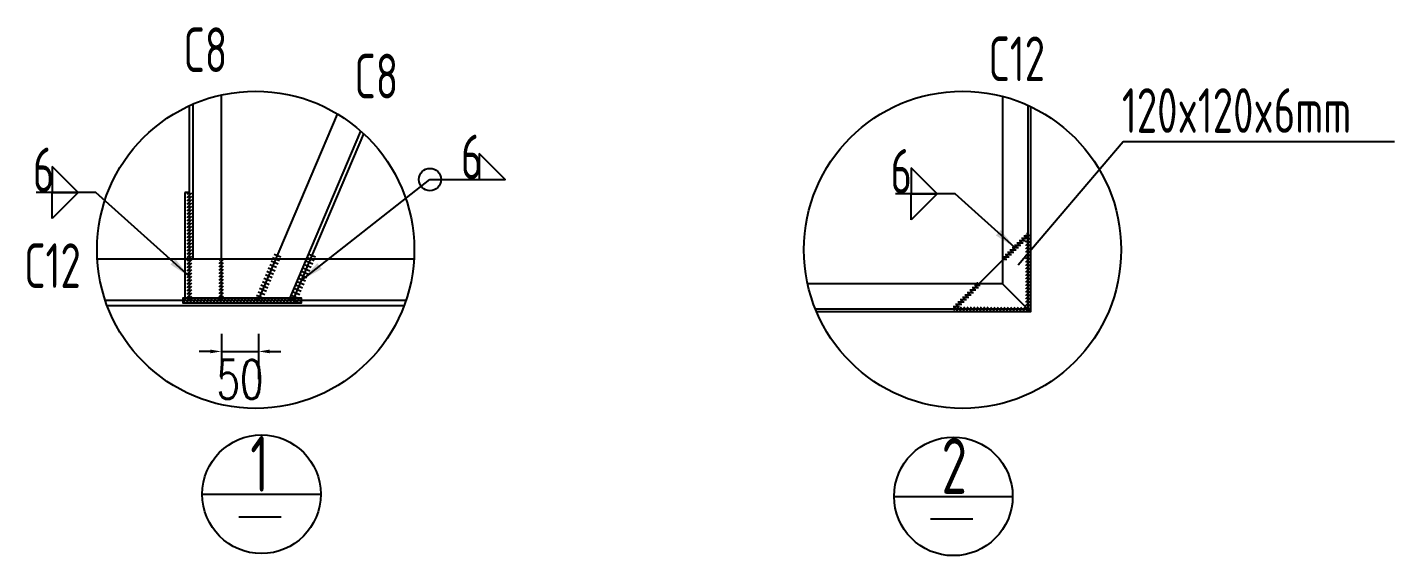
# Model space of a CAD drawing. Header units: millimetres. Extents: x 7263 to 319917, y -161937 to 156976.
# Drawn here: x 107474 to 111152, y -128566 to -127145 of the extents above; entities that cross this region are included whole.
import ezdxf

# ---------------------------------------------------------------- set-up
doc = ezdxf.new("R2010")
doc.units = ezdxf.units.MM
doc.header["$LTSCALE"] = 1000
doc.linetypes.add('HIDDEN', pattern=[0.375, 0.25, -0.125])
doc.layers.add('PUB_TEXT', color=7, linetype='Continuous')
doc.layers.add('W-STEEL_FRAME钢架', color=3, linetype='Continuous')
doc.styles.add('STANDARD_T3', font='simplex.shx', dxfattribs={"width": 0.7, "bigfont": 'hztxt.shx'})
doc.styles.add('tk', font='tssdeng.shx', dxfattribs={"width": 0.7, "bigfont": 'tssdchn.shx'})
doc.styles.add('探索者', font='tssdeng.shx', dxfattribs={"width": 0.7, "bigfont": 'tssdchn.shx'})
doc.styles.add('标注', font='txt2.shx', dxfattribs={"width": 0.75, "bigfont": 'hhztxt.shx'})
doc.dimstyles.new('0.5-40', dxfattribs={"dimscale": 40, "dimtxt": 2.5, "dimasz": 1.5, "dimexe": 2, "dimexo": 1, "dimgap": 0.2, "dimtad": 1, "dimdec": 1, "dimlfac": 0.5, "dimdsep": 46, "dimtxsty": '标注', "dimcen": 1, "dimclrd": 256, "dimclre": 256, "dimclrt": 256, "dimadec": 0, "dimazin": 2, "dimtfac": 1, "dimtdec": 1, "dimtofl": 0, "dimtmove": 2, "dimatfit": 3, "dimfxl": 0, "dimtolj": 1, "dimtzin": 0, "dimarcsym": 0})
doc.dimstyles.new('W&&40', dxfattribs={"dimtxt": 140, "dimasz": 40, "dimexe": 100, "dimexo": 120, "dimgap": 40, "dimtad": 1, "dimdec": 0, "dimzin": 0, "dimdsep": 46, "dimtxsty": 'STANDARD_T3', "dimcen": 0.09, "dimclrd": 1, "dimclre": 1, "dimclrt": 7, "dimazin": 2, "dimtfac": 1, "dimtdec": 0, "dimtix": 1, "dimtmove": 2, "dimatfit": 3, "dimfxl": 0, "dimtolj": 1, "dimtzin": 0, "dimarcsym": 0})
pattern_1 = [(360, (97619.0165, -124968.6755), (2e-08, 6.35), [])]

# ---------------------------------------------------------------- blocks, each defined once
blk = doc.blocks.new('*D589')
at = {"layer": 'Defpoints', "color": 0, "transparency": 16777216}
for p in [(107996.3, -127879.4), (108096.3, -127879.4), (108096.3, -128016.9)]:
    blk.add_point(p, dxfattribs=at)
at = {"layer": 'W-STEEL_FRAME钢架', "color": 7, "lineweight": -2, "transparency": 16777216}
for p, q in [((107996.3, -127969.4), (107996.3, -128091.9)), ((108096.3, -127969.4), (108096.3, -128091.9)), ((107966.3, -128016.9), (107936.3, -128016.9)), ((107996.3, -128016.9), (108096.3, -128016.9)), ((108126.3, -128016.9), (108156.3, -128016.9))]:
    blk.add_line(p, q, dxfattribs=at)
at = {"layer": 'W-STEEL_FRAME钢架', "color": 7, "transparency": 16777216}
for points in [[(107966.3, -128011.9), (107966.3, -128021.9), (107996.3, -128016.9)], [(108126.3, -128011.9), (108126.3, -128021.9), (108096.3, -128016.9)]]:
    blk.add_solid(points, dxfattribs=at)
at = {"layer": 'W-STEEL_FRAME钢架', "color": 7, "transparency": 16777216, "insert": (108046.3, -128092.2), "char_height": 105, "attachment_point": 5, "style": 'STANDARD_T3'}
blk.add_mtext('\\A1;50', dxfattribs=at)

msp = doc.modelspace()

# ---------------------------------------------------------------- hatches: boundary and pattern name
at = {"ltscale": 0.5}
h = msp.add_hatch(dxfattribs=at)
h.set_pattern_fill('LINE', color=256, scale=2, angle=45, style=0)
h.set_pattern_definition([(45, (-295627.441, -262409.2156), (-4.49012806, 4.49012806), [])])
h.paths.add_polyline_path([(107916.6, -127589.4), (107910.3, -127589.4), (107910.4, -127879), (107916.9, -127878.9)])
h.paths.add_polyline_path([(107910.3, -127589.4), (107904.3, -127589.4), (107904.3, -127879.4), (107910.4, -127879)])
h = msp.add_hatch(dxfattribs=at)
h.set_pattern_fill('LINE', color=256, scale=2, style=0)
h.set_pattern_definition(pattern_1)
h.paths.add_polyline_path([(110165.8, -127703.1), (110170.2, -127707.5), (110102.2, -127775.5), (110097.7, -127770.9)])
h.paths.add_polyline_path([(110161.7, -127699), (110165.8, -127703.1), (110097.7, -127770.9), (110093.6, -127767.1)])
h = msp.add_hatch(dxfattribs=at)
h.set_pattern_fill('LINE', color=256, scale=2, angle=45, style=0)
h.set_pattern_definition([(45, (99360.447, -134454.6757), (-4.490128, 4.4901282), [])])
h.paths.add_polyline_path([(110166.1, -127902.9), (110172.1, -127902.9), (110172.1, -127702.9), (110165.7, -127702.9)])
h.paths.add_polyline_path([(110165.7, -127702.9), (110160.1, -127702.8), (110160.1, -127902.9), (110166.1, -127902.9)])
h = msp.add_hatch(dxfattribs=at)
h.set_pattern_fill('LINE', color=256, scale=2, angle=45, style=0)
h.set_pattern_definition([(45, (97190.684, -134404.418), (-4.490128, 4.490128), [])])
h.paths.add_polyline_path([(107996.3, -127879.4), (108002.3, -127879.4), (108002.3, -127767.4), (107996.3, -127767.4)])
h.paths.add_polyline_path([(107996.3, -127767.4), (107990.3, -127767.4), (107990.3, -127879.4), (107996.3, -127879.4)])
h = msp.add_hatch(dxfattribs=at)
h.set_pattern_fill('LINE', color=256, scale=2, style=0)
h.set_pattern_definition(pattern_1)
h.paths.add_polyline_path([(109965.8, -127903.1), (109970.2, -127907.5), (110038.2, -127839.5), (110033.7, -127834.9)])
h.paths.add_polyline_path([(109961.7, -127899), (109965.8, -127903.1), (110033.7, -127834.9), (110029.9, -127830.9)])
h = msp.add_hatch(dxfattribs=at)
h.set_pattern_fill('LINE', color=256, scale=2, angle=-45, style=0)
h.set_pattern_definition([(315, (101460.204, -117074.211), (4.490128, 4.490128), [])])
h.paths.add_polyline_path([(107892.3, -127879.9), (107892.4, -127885.9), (108212, -127885.9), (108212, -127879.4)])
h.paths.add_polyline_path([(108212, -127879.4), (108212.1, -127873.9), (107892.3, -127873.9), (107892.3, -127879.9)])
h = msp.add_hatch(dxfattribs=at)
h.set_pattern_fill('LINE', color=256, scale=2, angle=-45, style=0)
h.set_pattern_definition([(315, (103413.9306, -117097.683), (4.490128, 4.490128), [])])
h.paths.add_polyline_path([(109965.7, -127903.3), (109965.7, -127909.3), (110165.7, -127909.3), (110165.7, -127902.9)])
h.paths.add_polyline_path([(110165.7, -127902.9), (110165.8, -127897.4), (109965.7, -127897.3), (109965.7, -127903.3)])

# ---------------------------------------------------------------- linework, layer by layer
at = {"color": 3}
for p, q in [((107996.3, -127879.4), (107996.3, -127326.9)), ((107910.3, -127767.4), (107910.3, -127355.7))]:
    msp.add_line(p, q, dxfattribs=at)
at = {"color": 3, "linetype": 'HIDDEN', "ltscale": 10}
msp.add_line((107920.3, -127768), (107920.3, -127351.3), dxfattribs=at)
at = {"color": 6}
for p, q in [((108096.3, -127879.4), (108308.9, -127378.3)), ((108178.3, -127879.4), (108371.4, -127424.3)), ((108189.7, -127879.4), (108379.6, -127431.8))]:
    msp.add_line(p, q, dxfattribs=at)
for p, q in [((107910.3, -127589.4), (107898.3, -127589.4)), ((107898.3, -127589.4), (107898.3, -127879.4)), ((107910.3, -127879.4), (107910.3, -127589.4)), ((107898.3, -127879.4), (107910.3, -127879.4)), ((107944.6, -128401.1), (108263.7, -128401.1)), ((109805.8, -128406.8), (110124.8, -128406.8)), ((108043.3, -128461.5), (108157.1, -128461.5)), ((109903.5, -128467.2), (110017.3, -128467.2))]:
    msp.add_line(p, q)
at = {"color": 1}
for p, q in [((107662.3, -127767.4), (108514.3, -127767.4)), ((108148.5, -127782.1), (108130.1, -127774.3)), ((108152.4, -127772.9), (108134, -127765.1)), ((108156.3, -127763.7), (108137.9, -127755.9)), ((108241.9, -127782.1), (108223.5, -127774.3)), ((108245.8, -127772.9), (108227.4, -127765.1)), ((108249.7, -127763.7), (108231.3, -127755.9)), ((108132.9, -127818.9), (108114.5, -127811.1)), ((108136.8, -127809.7), (108118.4, -127801.9)), ((108140.7, -127800.5), (108122.3, -127792.7)), ((108144.6, -127791.3), (108126.2, -127783.5)), ((108226.3, -127818.9), (108207.9, -127811.1)), ((108230.2, -127809.7), (108211.8, -127801.9)), ((108234.1, -127800.5), (108215.7, -127792.7)), ((108238, -127791.3), (108219.6, -127783.5)), ((108117.2, -127855.7), (108098.8, -127847.9)), ((108121.2, -127846.5), (108102.7, -127838.7)), ((108125.1, -127837.3), (108106.6, -127829.5)), ((108129, -127828.1), (108110.5, -127820.3)), ((108210.7, -127855.7), (108192.3, -127847.9)), ((108214.6, -127846.5), (108196.2, -127838.7)), ((108218.5, -127837.3), (108200.1, -127829.5)), ((108222.4, -127828.1), (108204, -127820.3)), ((108105.5, -127883.4), (108087.1, -127875.5)), ((108109.4, -127874.1), (108091, -127866.3)), ((108113.3, -127864.9), (108094.9, -127857.1)), ((108198.9, -127883.4), (108180.5, -127875.5)), ((108202.9, -127874.1), (108184.4, -127866.3)), ((108206.8, -127864.9), (108188.3, -127857.1)), ((107688.8, -127893.4), (108487.7, -127893.4))]:
    msp.add_line(p, q, dxfattribs=at)
at = {"color": 1, "linetype": 'Continuous'}
msp.add_line((110172.7, -127909.9), (110097.7, -127834.9), dxfattribs=at)
at = {"color": 1, "linetype": 'HIDDEN', "ltscale": 5}
msp.add_line((107683.9, -127879.4), (108492.7, -127879.4), dxfattribs=at)
at = {"color": 1, "linetype": 'Continuous', "flags": 128}
for points in [[(110097.7, -127330.7), (110097.7, -127834.9), (109573.2, -127834.9)], [(110165.7, -127354.7), (110165.7, -127902.9), (109594.2, -127902.9)], [(110172.7, -127358), (110172.7, -127909.9), (109597.1, -127909.9)]]:
    msp.add_lwpolyline(points, dxfattribs=at)
at = {"linetype": 'ByBlock'}
for points in [[(108689.7, -127484.4), (108689.7, -127554.4), (108759.7, -127554.4), (108689.7, -127484.4)], [(107540.7, -127519), (107540.7, -127589), (107610.7, -127589), (107540.7, -127519)], [(109852.1, -127523), (109852.1, -127593), (109922.1, -127593), (109852.1, -127523)], [(107540.7, -127659), (107540.7, -127589), (107610.7, -127589), (107540.7, -127659)], [(109852.1, -127663), (109852.1, -127593), (109922.1, -127593), (109852.1, -127663)]]:
    msp.add_lwpolyline(points, dxfattribs=at)
at = {"ltscale": 0.5}
msp.add_lwpolyline([(111152.4, -127453), (110422.1, -127453), (110139.2, -127784.9)], dxfattribs=at)
at = {"color": 2, "linetype": 'Continuous', "flags": 128}
msp.add_lwpolyline([(110165.7, -127902.9), (109965.7, -127902.9), (110165.7, -127702.9)], close=True, dxfattribs=at)
for points in [[(108212, -127879.4), (108212.1, -127873.9), (107892.3, -127873.9), (107892.3, -127879.9)], [(107892.3, -127879.9), (107892.4, -127885.9), (108212, -127885.9), (108212, -127879.4)]]:
    msp.add_lwpolyline(points, close=True)
for centre, radius in [((108088.3, -127743.5), 426.7), ((109989.9, -127743.5), 426.7), ((108104.1, -128401.1), 159.5), ((109965.3, -128406.8), 159.5)]:
    msp.add_circle(centre, radius)
at = {"color": 0}
msp.add_circle((108557.3, -127554.4), 30, dxfattribs=at)

# ---------------------------------------------------------------- texts
at = {"style": '探索者', "width": 0.7}
for s, p in [('1', (108073.9, -128394.3)), ('2', (109933.4, -128400))]:
    msp.add_text(s, height=150, dxfattribs=at).set_placement(p)
at = {"layer": 'PUB_TEXT', "style": 'tk', "width": 0.7}
for s, p in [('C8', (107894, -127265.4)), ('C12', (110059.5, -127289.7)), ('C8', (108353.8, -127336.3)), ('120x120x6mm', (110418.6, -127428.8)), ('6', (108640.5, -127553.6)), ('6', (107489, -127588.3)), ('6', (109795.9, -127592.2)), ('C12', (107465.6, -127846.1))]:
    msp.add_text(s, height=120, dxfattribs=at).set_placement(p)

# ---------------------------------------------------------------- dimensions: what is measured, and where the dimension line sits
at = {"layer": 'W-STEEL_FRAME钢架'}
dim = msp.add_linear_dim(base=(108096.3, -128016.9), p1=(107996.3, -127879.4), p2=(108096.3, -127879.4), text='50', dimstyle='W&&40', override={"dimscale": 0.75, "dimclrd": 7, "dimclre": 7}, dxfattribs=at)
dim.commit()
dim.dimension.update_dxf_attribs({"geometry": '*D589', "text_midpoint": (108046.3, -128092.2), "dimtype": 128})

# ---------------------------------------------------------------- leaders
at = {"color": 0}
for points in [[(108213.2, -127824.2), (108557.3, -127554.4), (108742.1, -127554.4)], [(107910.3, -127815.7), (107658.8, -127589), (107498, -127589)], [(110130.9, -127737.7), (109970.2, -127593), (109809.4, -127593)]]:
    msp.add_leader(points, dimstyle='0.5-40', dxfattribs=at)

doc.saveas('drawing.dxf')
